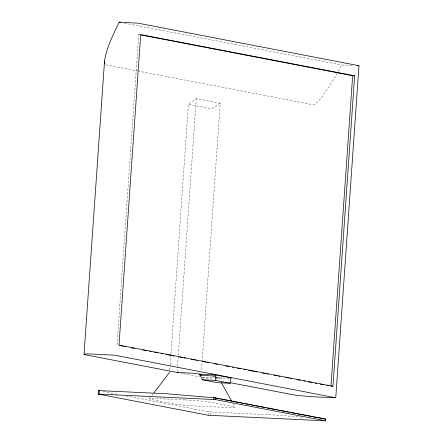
<?xml version="1.0" encoding="UTF-8"?>
<svg xmlns="http://www.w3.org/2000/svg" width="443" height="443" viewBox="0 0 443 443"><rect width="100%" height="100%" fill="white"/><g stroke="black" fill="none" stroke-linecap="round" stroke-linejoin="round"><path stroke-width="0.33" stroke-dasharray="2.21 1.66" d="M117.024 345.008L138.737 34.51L140.06 34.571M169.813 370.093L170.151 365.27M170.195 364.583L170.871 354.937M170.92 354.25L188.402 104.232L196.288 98.623L220.199 103.225L201.487 370.863M177.183 371.777L177.521 366.948M177.571 366.256L178.296 355.912M178.341 355.22L196.288 98.623M208.099 415.229L208.343 411.78L126.261 395.981M210.298 415.434L210.541 411.984L277.6 415.146L302.907 417.273M338.253 71.262L341.592 64.966L352.977 65.503M337.344 72.979L328.617 87.62L320.688 98.584L317.409 102.134L314.763 104.205L312.847 104.703L139.141 71.268M149.402 398.921L151.467 396.192M151.883 395.643L153.538 393.462M220.199 103.225L211.555 108.745L188.402 104.232M202.401 377.131L218.692 377.857L220.027 380.249M215.686 377.159L223.698 377.536M215.63 378.322L229.629 378.981M210.541 411.984L208.343 411.78M124.583 23.197L341.592 64.966M138.737 34.51L140.093 34.77M138.465 71.135L105.894 64.866L105.157 64.146M212.263 376.594L218.692 377.857M181.121 373.233L183.114 373.615M183.779 373.742L199.721 376.81M202.324 377.314L212.502 379.274M103.197 391.54L114.726 393.761M115.407 393.893L117.439 394.287M233.035 403.567L235.039 407.15M215.885 378.942L216.389 380.183M184.997 399.918L161.18 398.794A19.481 1.019 4 0 0 150.969 399.425L173.927 403.844A19.481 1.019 4 0 0 199.444 406.159L223.261 407.283A19.481 1.019 4 0 0 233.472 406.652L210.514 402.233A19.481 1.019 4 0 0 184.997 399.918"/><path stroke-width="0.66" d="M84.032 354.345L104.531 61.156C106.575 47.307 113.22 34.659 119.161 22.15L138.072 23.169L358.968 65.714L335.75 397.77L318.373 397.028A19.697 1.03 4 0 1 292.574 394.685L230.144 382.669M98.202 394.076L215.292 399.569L325.694 420.822L208.26 415.257L98.202 394.076L98.313 390.582L166.385 393.738L215.409 397.875L325.81 419.128L290.209 412.45M99.082 394.021L99.326 390.571M213.46 399.42L213.581 397.698L219.684 398.872M230.15 383.261L215.376 380.415L215.42 374.872L199.394 374.119L202.623 379.812L217.397 382.658L230.15 383.261L231.047 377.885L215.42 374.872M215.663 399.625L215.78 397.936M325.555 420.778L325.677 419.089M330.949 386.185L352.661 75.687L140.769 34.903M332.937 386.279L354.649 75.781L140.719 34.604L119.006 345.103L332.937 386.279L331.613 386.218M153.948 392.913L169.669 372.159M358.968 65.714L357.667 65.725M352.661 75.687L354.649 75.781M177.139 372.463L194.815 373.316L201.471 374.518M200.009 375.315L215.337 376.041M229.707 377.818L231.047 377.885M202.623 379.812L215.376 380.415M119.161 22.15L120.518 22.41M119.737 345.529L123.132 346.182M124.494 346.443L125.851 346.708M131.283 347.749L134.678 348.408M142.829 349.976L146.223 350.629M149.618 351.282L150.98 351.543M154.374 352.196L157.769 352.849M161.163 353.503L162.526 353.763M165.92 354.422L171.352 355.463M172.709 355.729L174.071 355.989M179.504 357.036L182.898 357.689M184.255 357.95L185.617 358.21M191.049 359.256L194.444 359.91M195.8 360.17L197.157 360.43M202.595 361.477L205.989 362.13M207.346 362.396L208.703 362.656M214.141 363.703L217.535 364.356M225.681 365.924L229.081 366.577M232.475 367.23L233.832 367.491M237.226 368.144L240.627 368.797M244.021 369.451L245.378 369.717M248.772 370.37L254.21 371.417M255.567 371.677L256.923 371.937M262.356 372.984L265.75 373.637M267.112 373.898L268.469 374.158M273.901 375.204L277.296 375.858M278.658 376.118L280.015 376.384M285.447 377.43L288.842 378.084M290.204 378.344L291.56 378.604M296.993 379.651L300.387 380.304M303.782 380.958L305.144 381.218M308.538 381.872L311.933 382.525M315.327 383.178L316.69 383.444M320.084 384.098L323.479 384.751M326.873 385.404L328.235 385.665M178.579 372.74L85.615 354.849A19.697 1.03 4 0 1 95.943 354.212L114.853 355.225L335.75 397.77M221.04 399.132L231.213 401.092M232.569 401.352L242.742 403.313M244.099 403.573L254.271 405.528M255.628 405.794L265.8 407.748M267.157 408.009L277.329 409.969M278.686 410.229L288.858 412.189M98.446 390.626L99.802 390.887M221.362 382.641L231.7 401.175M104.531 61.156L104.786 63.781"/></g></svg>
